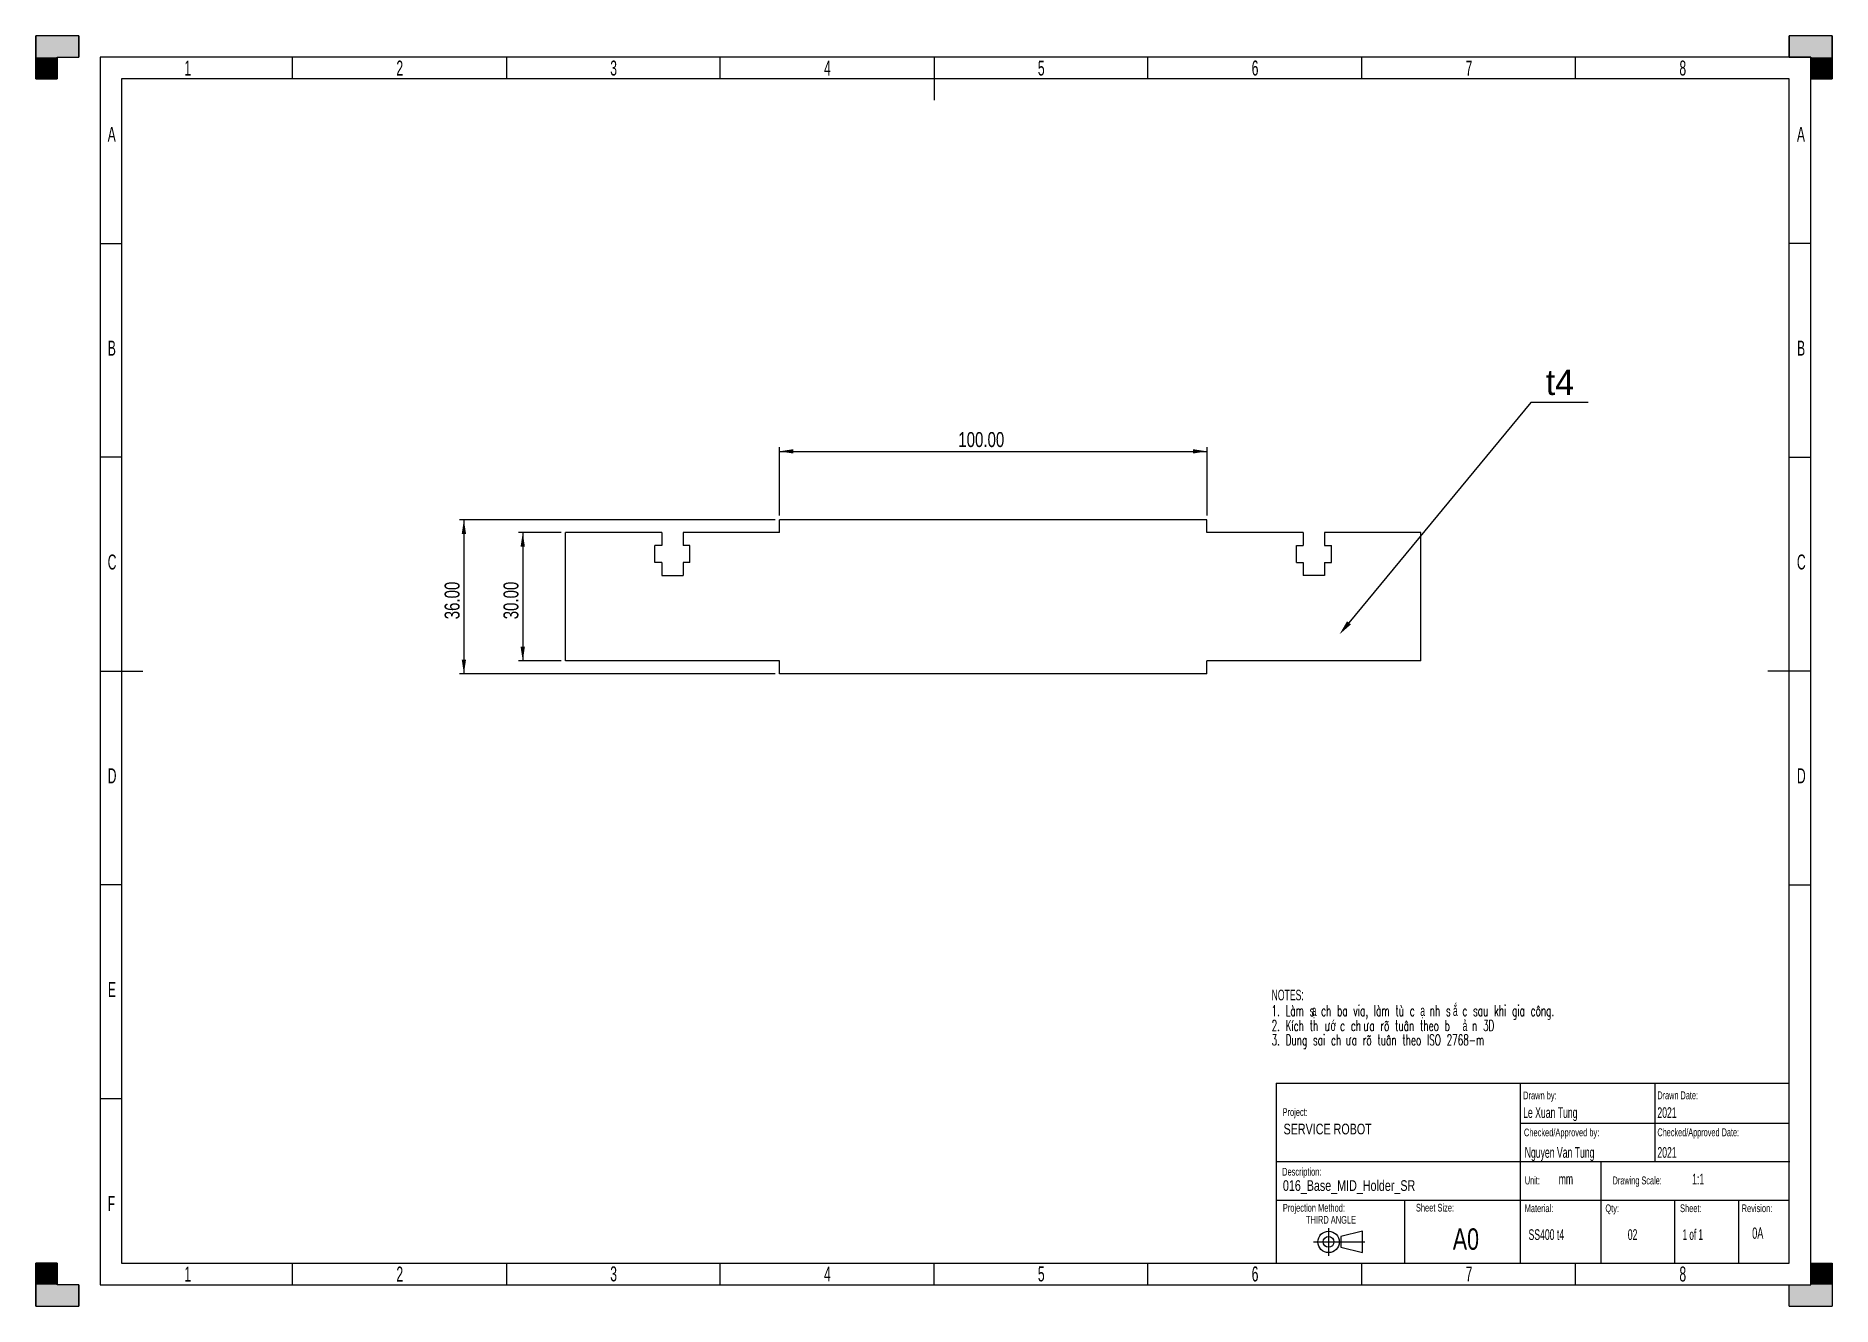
# Model space of a CAD drawing. Extents: x 0 to 420, y 0 to 297.
import ezdxf

# ---------------------------------------------------------------- set-up
doc = ezdxf.new("R2010")
doc.units = 0
doc.layers.get('0').update_dxf_attribs({"linetype": 'CONTINUOUS'})
for name, color, linetype in [('AM_5', 3, 'CONTINUOUS'), ('BORDER', 7, 'CONTINUOUS'), ('TRIM', 7, 'CONTINUOUS')]:
    doc.layers.add(name, color=color, linetype=linetype)
doc.styles.add('MtXpl_MS_PGothic', font='txt')
doc.styles.add('SLDTEXTSTYLE0', font='TXT', dxfattribs={"width": 0.605})
doc.styles.add('SLDTEXTSTYLE1', font='TXT', dxfattribs={"width": 0.605, "bigfont": 'bigfont'})
doc.styles.add('SLDTEXTSTYLE2', font='TXT', dxfattribs={"width": 0.75})
doc.styles.add('SLDTEXTSTYLE3', font='TXT', dxfattribs={"width": 0.57})
doc.dimstyles.get("Standard").update_dxf_attribs({"dimtxt": 2.5, "dimasz": 2.5, "dimexe": 1.25, "dimexo": 0.625, "dimtad": 1, "dimcen": 2.5, "dimazin": 3, "dimtfac": 1, "dimtmove": 0, "dimatfit": 3})

# ---------------------------------------------------------------- blocks, each defined once
blk = doc.blocks.new('*U10')
at = {"layer": 'TRIM', "linetype": 'CONTINUOUS'}
for p, q in [((0, 292), (0, 297)), ((10, 297), (10, 292)), ((0, 287), (0, 292)), ((5, 292), (5, 287))]:
    blk.add_line(p, q, dxfattribs=at)
at = {"layer": 'TRIM', "linetype": 'CONTINUOUS', "extrusion": (0, 0, -1)}
for points in [[(0, 297), (-10, 292), (0, 292)], [(0, 297), (-10, 297), (-10, 292)], [(0, 292), (-5, 287), (0, 287)], [(0, 292), (-5, 292), (-5, 287)]]:
    blk.add_solid(points, dxfattribs=at)
blk = doc.blocks.new('*U11')
at = {"layer": 'TRIM', "linetype": 'CONTINUOUS'}
for p, q in [((0, 5), (0, 10)), ((5, 10), (5, 5)), ((0, 0), (0, 5)), ((10, 5), (10, 0))]:
    blk.add_line(p, q, dxfattribs=at)
at = {"layer": 'TRIM', "linetype": 'CONTINUOUS', "extrusion": (0, 0, -1)}
for points in [[(0, 10), (-5, 5), (0, 5)], [(0, 10), (-5, 10), (-5, 5)], [(0, 5), (-10, 0), (0, 0)], [(0, 5), (-10, 5), (-10, 0)]]:
    blk.add_solid(points, dxfattribs=at)
blk = doc.blocks.new('*U12')
at = {"layer": 'TRIM', "linetype": 'CONTINUOUS'}
for p, q in [((415, 5), (415, 10)), ((420, 10), (420, 5)), ((410, 0), (410, 5)), ((420, 5), (420, 0))]:
    blk.add_line(p, q, dxfattribs=at)
at = {"layer": 'TRIM', "linetype": 'CONTINUOUS', "extrusion": (0, 0, -1)}
for points in [[(-415, 10), (-420, 5), (-415, 5)], [(-415, 10), (-420, 10), (-420, 5)], [(-410, 5), (-420, 0), (-410, 0)], [(-410, 5), (-420, 5), (-420, 0)]]:
    blk.add_solid(points, dxfattribs=at)
blk = doc.blocks.new('*U13')
at = {"layer": 'TRIM', "linetype": 'CONTINUOUS'}
for p, q in [((410, 292), (410, 297)), ((420, 297), (420, 292)), ((415, 287), (415, 292)), ((420, 292), (420, 287))]:
    blk.add_line(p, q, dxfattribs=at)
at = {"layer": 'TRIM', "linetype": 'CONTINUOUS', "extrusion": (0, 0, -1)}
for points in [[(-410, 297), (-420, 292), (-410, 292)], [(-410, 297), (-420, 297), (-420, 292)], [(-415, 292), (-420, 287), (-415, 287)], [(-415, 292), (-420, 292), (-420, 287)]]:
    blk.add_solid(points, dxfattribs=at)
blk = doc.blocks.new('*U14')
at = {"layer": 'BORDER', "color": 7, "style": 'SLDTEXTSTYLE0', "width": 0.605}
blk.add_text('E', height=3.5, dxfattribs=at).set_placement((16.82, 72.24))
blk = doc.blocks.new('*U15')
at = {"layer": 'BORDER', "color": 7, "style": 'SLDTEXTSTYLE0', "width": 0.605}
blk.add_text('2', height=3.5, dxfattribs=at).set_placement((84.29, 287.74))
blk = doc.blocks.new('*U16')
at = {"layer": 'BORDER', "color": 7, "style": 'SLDTEXTSTYLE0', "width": 0.605}
blk.add_text('D', height=3.5, dxfattribs=at).set_placement((16.79, 122.24))
blk = doc.blocks.new('*U17')
at = {"layer": 'BORDER', "color": 7, "style": 'SLDTEXTSTYLE0', "width": 0.605}
blk.add_text('C', height=3.5, dxfattribs=at).set_placement((16.78, 172.24))
blk = doc.blocks.new('*U18')
at = {"layer": 'BORDER', "color": 7, "style": 'SLDTEXTSTYLE0', "width": 0.605}
blk.add_text('B', height=3.5, dxfattribs=at).set_placement((16.81, 222.24))
blk = doc.blocks.new('*U19')
at = {"layer": 'BORDER', "color": 7, "style": 'SLDTEXTSTYLE0', "width": 0.605}
blk.add_text('A', height=3.5, dxfattribs=at).set_placement((16.78, 272.24))
blk = doc.blocks.new('*U20')
at = {"layer": 'BORDER', "color": 7, "style": 'SLDTEXTSTYLE0', "width": 0.605}
blk.add_text('F', height=3.5, dxfattribs=at).set_placement((16.79, 22.24))
blk = doc.blocks.new('*U21')
at = {"layer": 'BORDER', "color": 7, "style": 'SLDTEXTSTYLE0', "width": 0.605}
blk.add_text('B', height=3.5, dxfattribs=at).set_placement((411.81, 222.24))
blk = doc.blocks.new('*U22')
at = {"layer": 'BORDER', "color": 7, "style": 'SLDTEXTSTYLE0', "width": 0.605}
blk.add_text('D', height=3.5, dxfattribs=at).set_placement((411.79, 122.24))
blk = doc.blocks.new('*U23')
at = {"layer": 'BORDER', "color": 7, "style": 'SLDTEXTSTYLE0', "width": 0.605}
blk.add_text('A', height=3.5, dxfattribs=at).set_placement((411.78, 272.24))
blk = doc.blocks.new('*U24')
at = {"layer": 'BORDER', "color": 7, "style": 'SLDTEXTSTYLE0', "width": 0.605}
blk.add_text('C', height=3.5, dxfattribs=at).set_placement((411.78, 172.24))
blk = doc.blocks.new('*U25')
at = {"layer": 'BORDER', "color": 7, "style": 'SLDTEXTSTYLE0', "width": 0.605}
blk.add_text('3', height=3.5, dxfattribs=at).set_placement((134.3, 287.74))
blk = doc.blocks.new('*U26')
at = {"layer": 'BORDER', "color": 7, "style": 'SLDTEXTSTYLE0', "width": 0.605}
blk.add_text('4', height=3.5, dxfattribs=at).set_placement((184.29, 287.74))
blk = doc.blocks.new('*U27')
at = {"layer": 'BORDER', "color": 7, "style": 'SLDTEXTSTYLE0', "width": 0.605}
blk.add_text('7', height=3.5, dxfattribs=at).set_placement((334.3, 287.74))
blk = doc.blocks.new('*U28')
at = {"layer": 'BORDER', "color": 7, "style": 'SLDTEXTSTYLE0', "width": 0.605}
blk.add_text('5', height=3.5, dxfattribs=at).set_placement((234.29, 287.74))
blk = doc.blocks.new('*U29')
at = {"layer": 'BORDER', "color": 7, "style": 'SLDTEXTSTYLE0', "width": 0.605}
blk.add_text('6', height=3.5, dxfattribs=at).set_placement((284.29, 287.74))
blk = doc.blocks.new('*U30')
at = {"layer": 'BORDER', "color": 7, "style": 'SLDTEXTSTYLE0', "width": 0.605}
blk.add_text('8', height=3.5, dxfattribs=at).set_placement((384.3, 287.74))
blk = doc.blocks.new('*U31')
at = {"layer": 'BORDER', "color": 7, "style": 'SLDTEXTSTYLE0', "width": 0.605}
blk.add_text('1', height=3.5, dxfattribs=at).set_placement((34.71, 287.74))
blk = doc.blocks.new('*U32')
at = {"layer": 'BORDER', "color": 7, "style": 'SLDTEXTSTYLE0', "width": 0.605}
blk.add_text('6', height=3.5, dxfattribs=at).set_placement((284.29, 5.76))
blk = doc.blocks.new('*U33')
at = {"layer": 'BORDER', "color": 7, "style": 'SLDTEXTSTYLE0', "width": 0.605}
blk.add_text('2', height=3.5, dxfattribs=at).set_placement((84.29, 5.74))
blk = doc.blocks.new('*U34')
at = {"layer": 'BORDER', "color": 7, "style": 'SLDTEXTSTYLE0', "width": 0.605}
blk.add_text('1', height=3.5, dxfattribs=at).set_placement((34.71, 5.74))
blk = doc.blocks.new('*U35')
at = {"layer": 'BORDER', "color": 7, "style": 'SLDTEXTSTYLE0', "width": 0.605}
blk.add_text('5', height=3.5, dxfattribs=at).set_placement((234.29, 5.77))
blk = doc.blocks.new('*U36')
at = {"layer": 'BORDER', "color": 7, "style": 'SLDTEXTSTYLE0', "width": 0.605}
blk.add_text('3', height=3.5, dxfattribs=at).set_placement((134.3, 5.78))
blk = doc.blocks.new('*U37')
at = {"layer": 'BORDER', "color": 7, "style": 'SLDTEXTSTYLE0', "width": 0.605}
blk.add_text('4', height=3.5, dxfattribs=at).set_placement((184.29, 5.75))
blk = doc.blocks.new('*U38')
at = {"layer": 'BORDER', "color": 7, "style": 'SLDTEXTSTYLE0', "width": 0.605}
blk.add_text('7', height=3.5, dxfattribs=at).set_placement((334.3, 5.75))
blk = doc.blocks.new('*U39')
at = {"layer": 'BORDER', "color": 7, "style": 'SLDTEXTSTYLE0', "width": 0.605}
blk.add_text('8', height=3.5, dxfattribs=at).set_placement((384.3, 5.75))
blk = doc.blocks.new('*U40')
at = {"layer": 'BORDER', "color": 0, "style": 'SLDTEXTSTYLE0', "width": 0.605}
blk.add_text('NOTES:', height=2.5, dxfattribs=at).set_placement((0, 0.72))
blk = doc.blocks.new('*U41')
at = {"layer": 'BORDER', "color": 0, "width": 0.605}
for s, style, p in [('ắ', 'MtXpl_MS_PGothic', (42.41, -2.94)), ('1. Làm s', 'SLDTEXTSTYLE1', (0, -2.94)), ('ạ', 'MtXpl_MS_PGothic', (9.38, -2.94)), ('ch ba via, làm tù c', 'SLDTEXTSTYLE1', (11.58, -2.94)), ('ạ', 'MtXpl_MS_PGothic', (34.77, -2.94)), ('nh s', 'SLDTEXTSTYLE1', (36.97, -2.94)), ('c sau khi gia công.', 'SLDTEXTSTYLE1', (44.61, -2.94))]:
    blk.add_text(s, height=2.5, dxfattribs=dict(at, style=style)).set_placement(p)
blk = doc.blocks.new('*U42')
at = {"layer": 'BORDER', "color": 0, "width": 0.605}
for s, style, p in [('2. Kích th', 'SLDTEXTSTYLE1', (0, -6.44)), ('ớ', 'MtXpl_MS_PGothic', (13.82, -6.44)), ('c ch', 'SLDTEXTSTYLE1', (16.02, -6.44)), ('a rõ tuân theo b', 'SLDTEXTSTYLE1', (22.88, -6.44)), ('ả', 'MtXpl_MS_PGothic', (44.66, -6.44)), ('n 3D', 'SLDTEXTSTYLE1', (46.86, -6.44)), ('ư', 'SLDTEXTSTYLE1', (12.4, -6.44)), ('ư', 'SLDTEXTSTYLE1', (21.46, -6.44))]:
    blk.add_text(s, height=2.5, dxfattribs=dict(at, style=style)).set_placement(p)
blk = doc.blocks.new('*U43')
at = {"layer": 'BORDER', "color": 0, "style": 'SLDTEXTSTYLE1', "width": 0.605}
for s, p in [('3. Dung sai ch', (0, -9.79)), ('ư', (17.34, -9.79)), ('a rõ tuân theo ISO 2768-m', (18.76, -9.79))]:
    blk.add_text(s, height=2.5, dxfattribs=at).set_placement(p)
blk = doc.blocks.new('SW_NOTE_0')
for name in ['*U40', '*U41', '*U42', '*U43']:
    blk.add_blockref(name, (0, 0))
blk = doc.blocks.new('*U44')
at = {"layer": 'BORDER', "style": 'SLDTEXTSTYLE0', "width": 0.605}
blk.add_text('Project:', height=1.8, dxfattribs=at).set_placement((291.51, 44.45))
blk = doc.blocks.new('*U45')
at = {"layer": 'BORDER', "style": 'SLDTEXTSTYLE2', "width": 0.75}
blk.add_text('SERVICE ROBOT', height=2.5, dxfattribs=at).set_placement((291.74, 40.15))
blk = doc.blocks.new('*U46')
at = {"layer": 'BORDER', "style": 'SLDTEXTSTYLE0', "width": 0.605}
blk.add_text('Description:', height=1.8, dxfattribs=at).set_placement((291.41, 30.51))
blk = doc.blocks.new('*U47')
at = {"layer": 'BORDER', "style": 'SLDTEXTSTYLE2', "width": 0.75}
blk.add_text('016_Base_MID_Holder_SR', height=2.5, dxfattribs=at).set_placement((291.59, 26.93))
blk = doc.blocks.new('*U48')
at = {"layer": 'BORDER', "style": 'SLDTEXTSTYLE0', "width": 0.605}
blk.add_text('Unit:', height=1.852, dxfattribs=at).set_placement((348.15, 28.45))
blk = doc.blocks.new('*U49')
at = {"layer": 'BORDER', "style": 'SLDTEXTSTYLE0', "width": 0.605}
blk.add_text('mm', height=2.5, dxfattribs=at).set_placement((356.07, 28.43))
blk = doc.blocks.new('*U50')
at = {"layer": 'BORDER', "style": 'SLDTEXTSTYLE0', "width": 0.605}
blk.add_text('SS400 t4', height=2.5, dxfattribs=at).set_placement((349.02, 15.46))
blk = doc.blocks.new('*U51')
at = {"layer": 'BORDER', "style": 'SLDTEXTSTYLE0', "width": 0.605}
blk.add_text('02', height=2.5, dxfattribs=at).set_placement((372.23, 15.46))
blk = doc.blocks.new('*U52')
at = {"layer": 'BORDER', "style": 'SLDTEXTSTYLE0', "width": 0.605}
blk.add_text('Qty:', height=1.8, dxfattribs=at).set_placement((366.99, 21.97))
blk = doc.blocks.new('*U53')
at = {"layer": 'BORDER', "style": 'SLDTEXTSTYLE0', "width": 0.605}
blk.add_text('1:1', height=2.5, dxfattribs=at).set_placement((387.28, 28.43))
blk = doc.blocks.new('*U54')
at = {"layer": 'BORDER', "style": 'SLDTEXTSTYLE0', "width": 0.605}
blk.add_text('0A', height=2.646, dxfattribs=at).set_placement((401.32, 15.73))
blk = doc.blocks.new('*U55')
at = {"layer": 'BORDER', "style": 'SLDTEXTSTYLE0', "width": 0.605}
blk.add_text('2021', height=2.5, dxfattribs=at).set_placement((379.15, 34.67))
blk = doc.blocks.new('*U56')
at = {"layer": 'BORDER', "style": 'SLDTEXTSTYLE0', "width": 0.605}
blk.add_text('Nguyen Van Tung', height=2.5, dxfattribs=at).set_placement((348.13, 34.67))
blk = doc.blocks.new('*U57')
at = {"layer": 'BORDER', "style": 'SLDTEXTSTYLE0', "width": 0.605}
blk.add_text('2021', height=2.5, dxfattribs=at).set_placement((379.15, 43.99))
blk = doc.blocks.new('*U58')
at = {"layer": 'BORDER', "style": 'SLDTEXTSTYLE0', "width": 0.605}
blk.add_text('Le Xuan Tung', height=2.5, dxfattribs=at).set_placement((347.76, 43.99))
blk = doc.blocks.new('*U59')
at = {"layer": 'BORDER', "style": 'SLDTEXTSTYLE0', "width": 0.605}
blk.add_text('Drawing Scale:', height=1.8521, dxfattribs=at).set_placement((368.68, 28.45))
blk = doc.blocks.new('*U60')
at = {"layer": 'BORDER', "style": 'SLDTEXTSTYLE0', "width": 0.605}
blk.add_text('Checked/Approved Date:', height=1.8521, dxfattribs=at).set_placement((379.15, 39.71))
blk = doc.blocks.new('*U61')
at = {"layer": 'BORDER', "style": 'SLDTEXTSTYLE0', "width": 0.605}
blk.add_text('Drawn Date:', height=1.8521, dxfattribs=at).set_placement((379.15, 48.36))
blk = doc.blocks.new('*U62')
at = {"layer": 'BORDER', "style": 'SLDTEXTSTYLE0', "width": 0.605}
blk.add_text('Drawn by:', height=1.8, dxfattribs=at).set_placement((347.76, 48.35))
blk = doc.blocks.new('*U63')
at = {"layer": 'BORDER', "style": 'SLDTEXTSTYLE2', "width": 0.75}
blk.add_text('A0', height=5, dxfattribs=at).set_placement((331.31, 13.17))
blk = doc.blocks.new('*U64')
at = {"layer": 'BORDER', "style": 'SLDTEXTSTYLE0', "width": 0.605}
blk.add_text('Sheet Size:', height=1.8, dxfattribs=at).set_placement((322.69, 22.11))
blk = doc.blocks.new('*U65')
at = {"layer": 'BORDER', "color": 0, "style": 'SLDTEXTSTYLE0', "width": 0.605}
blk.add_text('Projection Method:', height=1.8, dxfattribs=at).set_placement((0, 0.52))
blk = doc.blocks.new('*U66')
at = {"layer": 'BORDER', "color": 0, "style": 'SLDTEXTSTYLE0', "width": 0.605}
blk.add_text('THIRD ANGLE', height=1.8, dxfattribs=at).set_placement((5.4, -2.28))
blk = doc.blocks.new('SW_NOTE_1')
for name in ['*U65', '*U66']:
    blk.add_blockref(name, (0, 0))
blk = doc.blocks.new('*U67')
at = {"layer": 'BORDER', "style": 'SLDTEXTSTYLE0', "width": 0.605}
blk.add_text('Checked/Approved by:', height=1.8, dxfattribs=at).set_placement((347.95, 39.7))
blk = doc.blocks.new('*U68')
at = {"layer": 'BORDER', "style": 'SLDTEXTSTYLE3', "width": 0.57}
blk.add_text('1 of 1', height=2.5, dxfattribs=at).set_placement((385.04, 15.46))
blk = doc.blocks.new('*U69')
at = {"layer": 'BORDER', "style": 'SLDTEXTSTYLE0', "width": 0.605}
blk.add_text('Material:', height=1.8, dxfattribs=at).set_placement((348.12, 21.97))
blk = doc.blocks.new('*U70')
at = {"layer": 'BORDER', "style": 'SLDTEXTSTYLE0', "width": 0.605}
blk.add_text('Revision:', height=1.8, dxfattribs=at).set_placement((398.86, 21.97))
blk = doc.blocks.new('*U71')
at = {"layer": 'BORDER', "style": 'SLDTEXTSTYLE0', "width": 0.605}
blk.add_text('Sheet:', height=1.8, dxfattribs=at).set_placement((384.45, 21.97))
blk = doc.blocks.new('*U72')
at = {"layer": 'BORDER', "style": 'SLDTEXTSTYLE2', "width": 0.75}
blk.add_text('36.00', height=3.5, rotation=90, dxfattribs=at).set_placement((99.06, 160.59))
blk = doc.blocks.new('_D')
at = {"layer": 'BORDER'}
for p, q in [((172.84, 183.86), (99.07, 183.86)), ((100.07, 183.86), (100.07, 147.86)), ((172.84, 147.86), (99.07, 147.86))]:
    blk.add_line(p, q, dxfattribs=at)
for points in [[(100.07, 183.86), (99.57, 180.56), (100.58, 180.56)], [(100.07, 147.86), (100.58, 151.16), (99.57, 151.16)]]:
    blk.add_solid(points, dxfattribs=at)
blk.add_blockref('*U72', (0, 0))
blk = doc.blocks.new('*U73')
at = {"layer": 'BORDER', "style": 'SLDTEXTSTYLE2', "width": 0.75}
blk.add_text('30.00', height=3.5, rotation=90, dxfattribs=at).set_placement((112.82, 160.59))
blk = doc.blocks.new('_D_1')
at = {"layer": 'BORDER'}
for p, q in [((122.84, 180.86), (112.84, 180.86)), ((113.84, 180.86), (113.84, 150.86)), ((122.84, 150.86), (112.84, 150.86))]:
    blk.add_line(p, q, dxfattribs=at)
for points in [[(113.84, 180.86), (113.33, 177.56), (114.34, 177.56)], [(113.84, 150.86), (114.34, 154.16), (113.33, 154.16)]]:
    blk.add_solid(points, dxfattribs=at)
blk.add_blockref('*U73', (0, 0))
blk = doc.blocks.new('*U74')
at = {"layer": 'BORDER', "style": 'SLDTEXTSTYLE2', "width": 0.75}
blk.add_text('100.00', height=3.5, dxfattribs=at).set_placement((215.69, 200.87))
blk = doc.blocks.new('_D_2')
at = {"layer": 'BORDER'}
for p, q in [((173.84, 184.86), (173.84, 200.86)), ((173.84, 199.86), (273.84, 199.86)), ((273.84, 184.86), (273.84, 200.86))]:
    blk.add_line(p, q, dxfattribs=at)
for points in [[(173.84, 199.86), (177.14, 199.35), (177.14, 200.37)], [(273.84, 199.86), (270.53, 200.37), (270.53, 199.35)]]:
    blk.add_solid(points, dxfattribs=at)
blk.add_blockref('*U74', (0, 0))
blk = doc.blocks.new('*U75')
at = {"layer": 'AM_5', "color": 2}
blk.add_text('t4', height=5.95, dxfattribs=at).set_placement((353.05, 213.04))
blk = doc.blocks.new('*S9')
at = {"layer": 'AM_5'}
for p, q in [((349.55, 211.29), (307.04, 159.76)), ((362.97, 211.29), (349.55, 211.29))]:
    blk.add_line(p, q, dxfattribs=at)
at = {"layer": 'AM_5', "linetype": 'CONTINUOUS'}
blk.add_trace([(306.59, 160.13), (307.49, 159.39), (304.81, 157.06)], dxfattribs=at)
blk.add_blockref('*U75', (0, 0))

msp = doc.modelspace()

# ---------------------------------------------------------------- linework, layer by layer
at = {"color": 7, "linetype": 'CONTINUOUS'}
for p, q in [((123.836, 150.863), (123.836, 180.863)), ((146.336, 180.863), (123.836, 180.863)), ((146.336, 180.863), (146.336, 177.863)), ((151.336, 180.863), (151.336, 177.863)), ((173.836, 180.863), (151.336, 180.863)), ((173.836, 180.863), (173.836, 183.863)), ((273.836, 183.863), (173.836, 183.863)), ((273.836, 180.863), (273.836, 183.863)), ((296.336, 180.863), (273.836, 180.863)), ((296.336, 180.863), (296.336, 177.863)), ((301.336, 180.863), (301.336, 177.863)), ((323.836, 180.863), (301.336, 180.863)), ((323.836, 150.863), (323.836, 180.863)), ((146.336, 177.863), (144.736, 177.863)), ((144.736, 173.863), (144.736, 177.863)), ((152.936, 177.863), (151.336, 177.863)), ((152.936, 173.863), (152.936, 177.863)), ((294.736, 177.863), (296.336, 177.863)), ((294.736, 173.863), (294.736, 177.863)), ((301.336, 177.863), (302.936, 177.863)), ((302.936, 173.863), (302.936, 177.863)), ((146.336, 173.863), (144.736, 173.863)), ((146.336, 173.863), (146.336, 170.863)), ((151.336, 173.863), (151.336, 170.863)), ((152.936, 173.863), (151.336, 173.863)), ((294.736, 173.863), (296.336, 173.863)), ((296.336, 173.863), (296.336, 170.863)), ((301.336, 173.863), (301.336, 170.863)), ((301.336, 173.863), (302.936, 173.863)), ((146.336, 170.863), (151.336, 170.863)), ((301.336, 170.863), (296.336, 170.863)), ((173.836, 150.863), (123.836, 150.863)), ((173.836, 147.863), (173.836, 150.863)), ((273.836, 147.863), (173.836, 147.863)), ((323.836, 150.863), (273.836, 150.863)), ((273.836, 147.863), (273.836, 150.863))]:
    msp.add_line(p, q, dxfattribs=at)
at = {"layer": 'BORDER', "linetype": 'CONTINUOUS'}
for p, q in [((415, 292), (15, 292)), ((15, 292), (15, 5)), ((60, 287), (60, 292)), ((110, 292), (110, 287)), ((160, 287), (160, 292)), ((210, 292), (210, 282)), ((260, 287), (260, 292)), ((310, 292), (310, 287)), ((360, 287), (360, 292)), ((415, 5), (415, 292)), ((410, 287), (20, 287)), ((20, 287), (20, 10)), ((410, 10), (410, 287)), ((15, 248.5), (20, 248.5)), ((415, 248.5), (410, 248.5)), ((20, 198.5), (15, 198.5)), ((410, 198.5), (415, 198.5)), ((15, 148.5), (25, 148.5)), ((415, 148.5), (405, 148.5)), ((20, 98.5), (15, 98.5)), ((410, 98.5), (415, 98.5)), ((290.041, 52.144), (290.041, 10.144)), ((15, 48.5), (20, 48.5)), ((365.986, 10.144), (365.986, 33.714)), ((410.004, 24.714), (347.058, 24.714)), ((383.204, 10.144), (383.204, 24.714)), ((398.204, 10.144), (398.204, 24.714)), ((310.16, 17.509), (305.16, 16.259)), ((310.16, 12.509), (310.16, 17.509)), ((305.16, 16.259), (305.16, 13.759)), ((305.16, 13.759), (310.16, 12.509)), ((20, 10), (410, 10)), ((60, 5), (60, 10)), ((110, 10), (110, 5)), ((160, 5), (160, 10)), ((260, 5), (260, 10)), ((310, 10), (310, 5)), ((360, 5), (360, 10)), ((15, 5), (415, 5))]:
    msp.add_line(p, q, dxfattribs=at)
at = {"layer": 'BORDER'}
for p, q in [((290.041, 52.144), (410.041, 52.144)), ((347.058, 52.144), (347.058, 10.144)), ((378.574, 52.144), (378.574, 33.714)), ((410.004, 42.714), (347.058, 42.714)), ((347.058, 33.714), (290.041, 33.714)), ((410.09, 33.714), (347.058, 33.714)), ((320.041, 24.714), (290.004, 24.714)), ((347.058, 24.714), (320.041, 24.714)), ((320.041, 24.714), (320.041, 10.144)), ((302.26, 18.186), (302.26, 11.733)), ((298.719, 15.009), (310.733, 15.009)), ((210, 5), (210, 10))]:
    msp.add_line(p, q, dxfattribs=at)
at = {"layer": 'BORDER', "linetype": 'CONTINUOUS'}
for radius in [2.5, 1.25]:
    msp.add_circle((302.26, 15.009), radius, dxfattribs=at)
at = {"layer": 'TRIM'}
for p, q in [((0, 297), (0, 287)), ((10, 297), (0, 297)), ((10, 292), (10, 297)), ((420, 297), (410, 297)), ((410, 297), (410, 292)), ((420, 287), (420, 297)), ((5, 287), (5, 292)), ((5, 292), (10, 292)), ((410, 292), (415, 292)), ((415, 292), (415, 287)), ((0, 287), (5, 287)), ((415, 287), (420, 287)), ((5, 10), (0, 10)), ((0, 10), (0, 0)), ((5, 5), (5, 10)), ((415, 5), (415, 10)), ((415, 10), (420, 10)), ((420, 10), (420, 0)), ((10, 5), (5, 5)), ((10, 0), (10, 5)), ((410, 0), (410, 5)), ((410, 5), (415, 5)), ((0, 0), (10, 0)), ((410, 0), (420, 0))]:
    msp.add_line(p, q, dxfattribs=at)

# ---------------------------------------------------------------- block references
for name in ['*U31', '*U15', '*U25', '*U26', '*U28', '*U29', '*U27', '*U30', '*U19', '*U23', '*U18', '*U21', '*U17', '*U24', '*U16', '*U22', '*U14', '*U44', '*U62', '*U58', '*U57', '*U61', '*U45', '*U67', '*U60', '*U56', '*U55', '*U46', '*U47', '*U48', '*U49', '*U59', '*U53', '*U20', '*U64', '*U69', '*U52', '*U71', '*U70', '*U63', '*U50', '*U51', '*U68', '*U54', '*U34', '*U33', '*U36', '*U37', '*U35', '*U32', '*U38', '*U39']:
    msp.add_blockref(name, (0, 0))
at = {"layer": 'AM_5'}
msp.add_blockref('*S9', (0, 0), dxfattribs=at)
at = {"layer": 'BORDER'}
for name, p in [('SW_NOTE_0', (288.937, 70.768)), ('SW_NOTE_1', (291.576, 21.552))]:
    msp.add_blockref(name, p, dxfattribs=at)
at = {"layer": 'TRIM', "linetype": 'CONTINUOUS'}
for name in ['*U10', '*U13', '*U11', '*U12']:
    msp.add_blockref(name, (0, 0), dxfattribs=at)

# ---------------------------------------------------------------- dimensions: what is measured, and where the dimension line sits
at = {"layer": 'BORDER'}
dim = msp.add_linear_dim(base=(273.836, 199.863), p1=(173.836, 183.863), p2=(273.836, 183.863), dimstyle='Standard', dxfattribs=at)
dim.commit()
dim.dimension.update_dxf_attribs({"geometry": '_D_2', "text_midpoint": (222.798, 199.863), "dimtype": 128})
for base, p1, p2, picture, middle in [((100.074, 147.863), (173.836, 183.863), (173.836, 147.863), '_D', (100.074, 166.408)), ((113.836, 150.863), (123.836, 180.863), (123.836, 150.863), '_D_1', (113.836, 166.408))]:
    dim = msp.add_linear_dim(base=base, p1=p1, p2=p2, angle=90, dimstyle='Standard', dxfattribs=at)
    dim.commit()
    dim.dimension.update_dxf_attribs({"geometry": picture, "text_midpoint": middle, "dimtype": 128})

doc.saveas('drawing.dxf')
